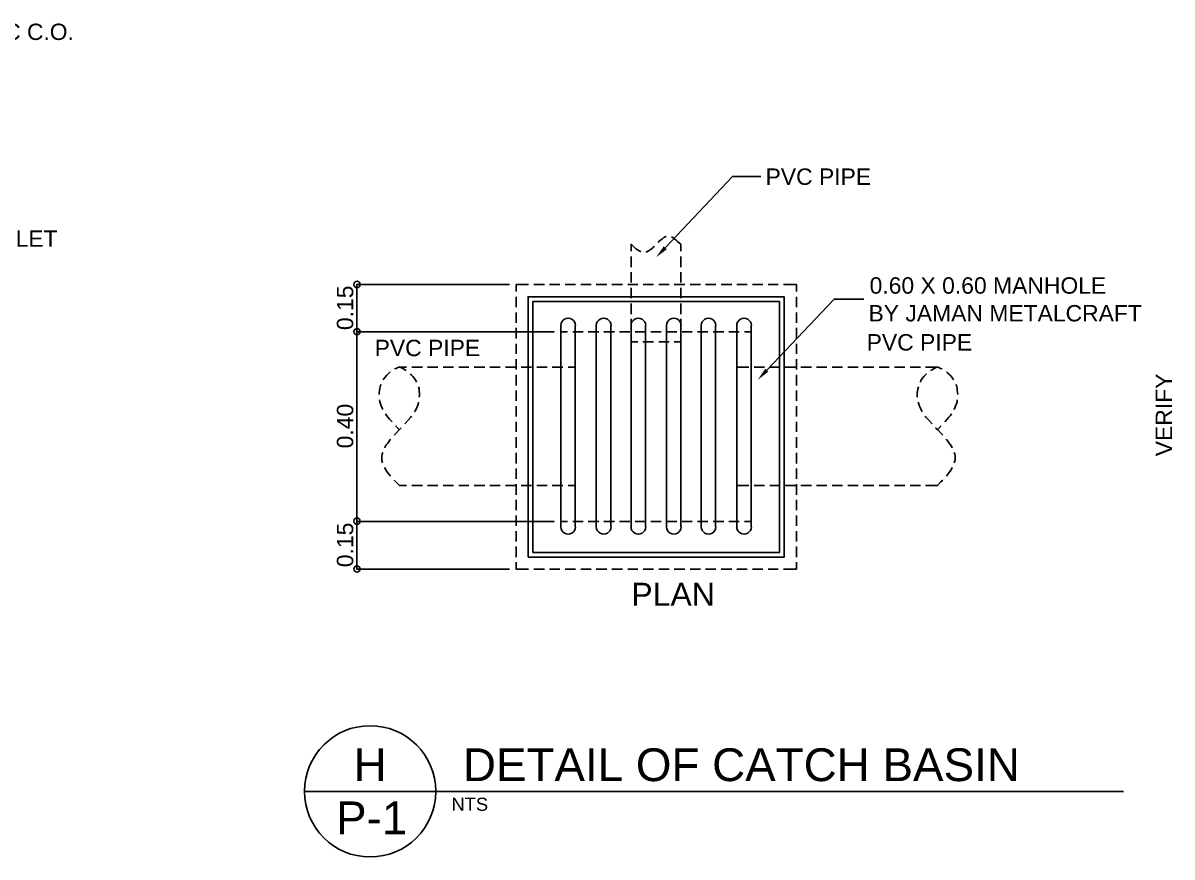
# Model space of a CAD drawing. Header units: millimetres. Extents: x 2391 to 3323, y 1596 to 2537.
# Drawn here: x 3121.8 to 3181.7, y 1643.3 to 1686.8 of the extents above; entities that cross this region are included whole.
import ezdxf

# ---------------------------------------------------------------- set-up
doc = ezdxf.new("R2010")
doc.units = ezdxf.units.MM
for name, color, linetype in [('LETTERS', 150, 'Continuous'), ('PIPES', 20, 'Continuous'), ('TEXT', 130, 'Continuous')]:
    doc.layers.add(name, color=color, linetype=linetype)
doc.styles.add('PDF Arial', font='arial.ttf')
doc.styles.add('PDF Swis721 BT', font='swiss.ttf')

msp = doc.modelspace()

# ---------------------------------------------------------------- linework, layer by layer
at = {"layer": 'LETTERS', "lineweight": 25}
for points in [[(3143.275, 1646.736), (3136.441, 1646.736)], [(3143.275, 1646.736), (3179.183, 1646.736)]]:
    msp.add_lwpolyline(points, dxfattribs=at)
msp.add_circle((3139.866, 1646.744), 3.424, dxfattribs=at)
at = {"layer": 'PIPES', "lineweight": 25}
for points in [[(3155.278, 1675.101), (3158.782, 1678.807), (3160.216, 1678.807), (3160.259, 1678.807)], [(3154.902, 1675.361), (3154.96, 1675.434), (3155.032, 1675.506), (3155.119, 1675.564), (3155.192, 1675.622), (3155.235, 1675.651), (3155.264, 1675.665), (3155.307, 1675.68), (3155.322, 1675.694)], [(3156.089, 1674.912), (3156.089, 1675.274), (3155.915, 1675.419), (3155.843, 1675.492), (3155.756, 1675.564), (3155.669, 1675.622), (3155.597, 1675.665)], [(3153.483, 1674.912), (3153.483, 1675.274), (3153.657, 1675.115), (3153.729, 1675.043), (3153.816, 1674.985), (3153.903, 1674.927), (3153.975, 1674.898), (3153.99, 1674.883)], [(3154.265, 1674.869), (3154.308, 1674.883), (3154.395, 1674.927), (3154.482, 1674.985), (3154.554, 1675.043), (3154.641, 1675.115), (3154.699, 1675.173)], [(3153.483, 1674.087), (3153.483, 1674.637)], [(3156.089, 1674.087), (3156.089, 1674.637)], [(3153.483, 1673.276), (3153.483, 1673.826)], [(3156.089, 1673.276), (3156.089, 1673.826)], [(3148.14, 1673.175), (3147.489, 1673.175), (3147.489, 1672.813)], [(3148.966, 1673.175), (3148.415, 1673.175)], [(3149.776, 1673.175), (3149.226, 1673.175)], [(3150.587, 1673.175), (3150.052, 1673.175)], [(3151.398, 1673.175), (3150.862, 1673.175)], [(3152.223, 1673.175), (3151.673, 1673.175)], [(3153.034, 1673.175), (3152.484, 1673.175)], [(3153.845, 1673.175), (3153.309, 1673.175)], [(3154.656, 1673.175), (3154.12, 1673.175)], [(3155.481, 1673.175), (3154.931, 1673.175)], [(3156.292, 1673.175), (3155.742, 1673.175)], [(3157.103, 1673.175), (3156.567, 1673.175)], [(3157.914, 1673.175), (3157.378, 1673.175)], [(3158.739, 1673.175), (3158.189, 1673.175)], [(3159.55, 1673.175), (3158.999, 1673.175)], [(3160.36, 1673.175), (3159.825, 1673.175)], [(3161.171, 1673.175), (3160.636, 1673.175)], [(3162.112, 1672.813), (3162.112, 1673.175), (3161.446, 1673.175)], [(3147.489, 1672.538), (3147.489, 1672.002)], [(3153.483, 1672.465), (3153.483, 1673.001)], [(3156.089, 1672.465), (3156.089, 1673.001)], [(3160.563, 1668.715), (3164.082, 1672.422), (3165.602, 1672.422), (3165.631, 1672.422)], [(3162.112, 1672.002), (3162.112, 1672.538)], [(3153.483, 1671.64), (3153.483, 1672.19)], [(3156.089, 1671.64), (3156.089, 1672.19)], [(3147.489, 1671.727), (3147.489, 1671.177)], [(3153.483, 1670.829), (3153.483, 1671.38)], [(3156.089, 1670.829), (3156.089, 1671.38)], [(3162.112, 1671.177), (3162.112, 1671.727)], [(3147.489, 1670.916), (3147.489, 1670.366)], [(3149.82, 1671.032), (3149.82, 1660.535)], [(3150.167, 1670.713), (3149.82, 1670.713), (3149.82, 1670.38)], [(3150.978, 1670.713), (3150.442, 1670.713)], [(3150.573, 1660.535), (3150.573, 1671.032)], [(3151.803, 1670.713), (3151.253, 1670.713)], [(3151.673, 1671.032), (3151.673, 1660.535)], [(3152.614, 1670.713), (3152.064, 1670.713)], [(3152.426, 1660.535), (3152.426, 1671.032)], [(3153.425, 1670.713), (3152.889, 1670.713)], [(3153.483, 1671.032), (3153.483, 1660.535)], [(3154.236, 1670.713), (3153.7, 1670.713)], [(3154.236, 1660.535), (3154.236, 1671.032)], [(3155.061, 1670.713), (3154.511, 1670.713)], [(3155.872, 1670.713), (3155.322, 1670.713)], [(3155.336, 1671.032), (3155.336, 1660.535)], [(3156.089, 1660.535), (3156.089, 1671.032)], [(3156.683, 1670.713), (3156.147, 1670.713)], [(3157.494, 1670.713), (3156.958, 1670.713)], [(3157.146, 1671.032), (3157.146, 1660.535)], [(3158.319, 1670.713), (3157.769, 1670.713)], [(3157.899, 1660.535), (3157.899, 1671.032)], [(3159.13, 1670.713), (3158.58, 1670.713)], [(3158.999, 1671.032), (3158.999, 1660.535)], [(3159.752, 1670.38), (3159.752, 1670.713), (3159.405, 1670.713)], [(3159.752, 1660.535), (3159.752, 1671.032)], [(3162.112, 1670.366), (3162.112, 1670.916)], [(3147.489, 1670.091), (3147.489, 1669.555)], [(3149.82, 1670.12), (3149.82, 1669.57)], [(3153.845, 1670.192), (3153.483, 1670.192), (3153.483, 1670.554)], [(3154.106, 1670.192), (3154.656, 1670.192)], [(3154.931, 1670.192), (3155.467, 1670.192)], [(3155.742, 1670.192), (3156.089, 1670.192), (3156.089, 1670.554)], [(3159.752, 1669.57), (3159.752, 1670.12)], [(3162.112, 1669.555), (3162.112, 1670.091)], [(3141.147, 1668.759), (3141.161, 1668.773), (3141.234, 1668.802), (3141.321, 1668.846), (3141.364, 1668.86), (3141.379, 1668.875), (3141.393, 1668.875)], [(3141.77, 1668.875), (3141.393, 1668.875), (3141.408, 1668.875), (3141.422, 1668.86), (3141.466, 1668.846), (3141.538, 1668.817), (3141.61, 1668.773), (3141.683, 1668.73), (3141.755, 1668.686)], [(3142.595, 1668.875), (3142.045, 1668.875)], [(3143.406, 1668.875), (3142.855, 1668.875)], [(3144.216, 1668.875), (3143.681, 1668.875)], [(3145.027, 1668.875), (3144.492, 1668.875)], [(3145.853, 1668.875), (3145.302, 1668.875)], [(3146.663, 1668.875), (3146.113, 1668.875)], [(3147.474, 1668.875), (3146.939, 1668.875)], [(3147.489, 1669.28), (3147.489, 1668.744)], [(3148.285, 1668.875), (3147.749, 1668.875)], [(3149.11, 1668.875), (3148.56, 1668.875)], [(3149.921, 1668.875), (3149.371, 1668.875)], [(3149.82, 1669.295), (3149.82, 1668.759)], [(3150.573, 1668.875), (3150.196, 1668.875)], [(3159.028, 1668.875), (3159.637, 1668.875)], [(3159.752, 1668.759), (3159.752, 1669.295)], [(3159.912, 1668.875), (3160.447, 1668.875)], [(3160.722, 1668.875), (3161.258, 1668.875)], [(3161.533, 1668.875), (3162.083, 1668.875)], [(3162.112, 1668.744), (3162.112, 1669.28)], [(3162.344, 1668.875), (3162.894, 1668.875)], [(3163.169, 1668.875), (3163.705, 1668.875)], [(3163.98, 1668.875), (3164.516, 1668.875)], [(3164.791, 1668.875), (3165.341, 1668.875)], [(3165.602, 1668.875), (3166.152, 1668.875)], [(3166.427, 1668.875), (3166.963, 1668.875)], [(3167.238, 1668.875), (3167.774, 1668.875)], [(3168.049, 1668.875), (3168.599, 1668.875)], [(3168.86, 1668.875), (3169.482, 1668.875), (3169.468, 1668.875), (3169.439, 1668.86), (3169.41, 1668.846), (3169.337, 1668.817), (3169.265, 1668.773), (3169.193, 1668.73), (3169.12, 1668.686)], [(3169.728, 1668.759), (3169.699, 1668.773), (3169.627, 1668.802), (3169.555, 1668.846), (3169.511, 1668.86), (3169.497, 1668.875), (3169.482, 1668.875)], [(3140.553, 1668.209), (3140.568, 1668.238), (3140.655, 1668.353), (3140.742, 1668.455), (3140.843, 1668.556), (3140.901, 1668.6), (3140.915, 1668.614)], [(3142.291, 1668.093), (3142.247, 1668.18), (3142.189, 1668.281), (3142.103, 1668.382), (3142.016, 1668.469), (3141.972, 1668.527)], [(3147.489, 1668.469), (3147.489, 1667.919)], [(3149.82, 1668.484), (3149.82, 1667.948)], [(3159.752, 1667.948), (3159.752, 1668.484)], [(3162.112, 1667.919), (3162.112, 1668.469)], [(3168.585, 1668.093), (3168.613, 1668.18), (3168.686, 1668.281), (3168.758, 1668.382), (3168.86, 1668.469), (3168.903, 1668.527)], [(3170.307, 1668.209), (3170.293, 1668.238), (3170.221, 1668.353), (3170.134, 1668.455), (3170.018, 1668.556), (3169.96, 1668.6), (3169.946, 1668.614)], [(3140.336, 1667.441), (3140.336, 1667.543), (3140.351, 1667.658), (3140.38, 1667.774), (3140.409, 1667.905), (3140.438, 1667.962)], [(3142.436, 1667.296), (3142.45, 1667.383), (3142.45, 1667.499), (3142.436, 1667.615), (3142.421, 1667.731), (3142.392, 1667.847)], [(3147.489, 1667.658), (3147.489, 1667.108)], [(3149.82, 1667.673), (3149.82, 1667.123)], [(3159.752, 1667.123), (3159.752, 1667.673)], [(3162.112, 1667.108), (3162.112, 1667.658)], [(3168.425, 1667.296), (3168.425, 1667.383), (3168.425, 1667.499), (3168.44, 1667.615), (3168.454, 1667.731), (3168.483, 1667.847)], [(3170.539, 1667.441), (3170.525, 1667.543), (3170.51, 1667.658), (3170.496, 1667.774), (3170.467, 1667.905), (3170.438, 1667.962)], [(3140.539, 1666.659), (3140.495, 1666.732), (3140.452, 1666.848), (3140.409, 1666.949), (3140.38, 1667.065), (3140.365, 1667.166)], [(3142.189, 1666.544), (3142.247, 1666.645), (3142.291, 1666.732), (3142.334, 1666.833), (3142.378, 1666.934), (3142.392, 1667.036)], [(3168.686, 1666.544), (3168.628, 1666.645), (3168.585, 1666.732), (3168.541, 1666.833), (3168.498, 1666.934), (3168.469, 1667.036)], [(3170.336, 1666.659), (3170.38, 1666.732), (3170.423, 1666.848), (3170.467, 1666.949), (3170.496, 1667.065), (3170.51, 1667.166)], [(3141.017, 1666.008), (3140.872, 1666.153), (3140.799, 1666.254), (3140.727, 1666.341), (3140.669, 1666.428)], [(3147.489, 1666.833), (3147.489, 1666.297)], [(3149.82, 1666.862), (3149.82, 1666.312)], [(3159.752, 1666.312), (3159.752, 1666.862)], [(3162.112, 1666.297), (3162.112, 1666.833)], [(3169.859, 1666.008), (3169.989, 1666.153), (3170.076, 1666.254), (3170.148, 1666.341), (3170.206, 1666.428)], [(3141.683, 1665.906), (3141.697, 1665.921), (3141.856, 1666.095), (3142.001, 1666.268), (3142.03, 1666.312)], [(3147.489, 1666.022), (3147.489, 1665.487)], [(3149.82, 1666.037), (3149.82, 1665.501)], [(3159.752, 1665.501), (3159.752, 1666.037)], [(3162.112, 1665.487), (3162.112, 1666.022)], [(3169.193, 1665.906), (3169.178, 1665.921), (3169.019, 1666.095), (3168.874, 1666.268), (3168.831, 1666.312)], [(3141.118, 1665.313), (3141.19, 1665.385), (3141.364, 1665.573), (3141.494, 1665.704)], [(3141.393, 1665.602), (3141.205, 1665.791), (3141.205, 1665.805)], [(3149.82, 1665.226), (3149.82, 1664.69)], [(3159.752, 1664.69), (3159.752, 1665.226)], [(3169.757, 1665.313), (3169.685, 1665.385), (3169.511, 1665.573), (3169.381, 1665.704)], [(3169.482, 1665.602), (3169.656, 1665.791), (3169.67, 1665.805)], [(3140.626, 1664.661), (3140.655, 1664.719), (3140.713, 1664.821), (3140.785, 1664.907), (3140.857, 1665.009), (3140.93, 1665.11)], [(3147.489, 1665.212), (3147.489, 1664.661)], [(3162.112, 1664.661), (3162.112, 1665.212)], [(3170.25, 1664.661), (3170.221, 1664.719), (3170.148, 1664.821), (3170.09, 1664.907), (3170.018, 1665.009), (3169.931, 1665.11)], [(3140.51, 1663.879), (3140.495, 1663.937), (3140.481, 1664.024), (3140.481, 1664.126), (3140.481, 1664.227), (3140.495, 1664.328), (3140.524, 1664.415)], [(3147.489, 1664.401), (3147.489, 1663.85)], [(3149.82, 1664.415), (3149.82, 1663.865)], [(3159.752, 1663.865), (3159.752, 1664.415)], [(3162.112, 1663.85), (3162.112, 1664.401)], [(3170.351, 1663.879), (3170.365, 1663.937), (3170.394, 1664.024), (3170.394, 1664.126), (3170.394, 1664.227), (3170.38, 1664.328), (3170.351, 1664.415)], [(3140.93, 1663.184), (3140.872, 1663.257), (3140.799, 1663.358), (3140.727, 1663.445), (3140.669, 1663.546), (3140.626, 1663.633)], [(3147.489, 1663.575), (3147.489, 1663.04)], [(3149.82, 1663.604), (3149.82, 1663.054)], [(3159.752, 1663.054), (3159.752, 1663.604)], [(3162.112, 1663.04), (3162.112, 1663.575)], [(3169.946, 1663.184), (3170.003, 1663.257), (3170.076, 1663.358), (3170.134, 1663.445), (3170.206, 1663.546), (3170.25, 1663.633)], [(3141.77, 1662.692), (3141.393, 1662.692), (3141.205, 1662.88), (3141.118, 1662.982)], [(3168.86, 1662.692), (3169.482, 1662.692), (3169.656, 1662.88), (3169.757, 1662.982)], [(3142.595, 1662.692), (3142.045, 1662.692)], [(3143.406, 1662.692), (3142.855, 1662.692)], [(3144.216, 1662.692), (3143.681, 1662.692)], [(3145.027, 1662.692), (3144.492, 1662.692)], [(3145.853, 1662.692), (3145.302, 1662.692)], [(3146.663, 1662.692), (3146.113, 1662.692)], [(3147.474, 1662.692), (3146.939, 1662.692)], [(3147.489, 1662.765), (3147.489, 1662.214)], [(3148.285, 1662.692), (3147.749, 1662.692)], [(3149.11, 1662.692), (3148.56, 1662.692)], [(3149.921, 1662.692), (3149.371, 1662.692)], [(3149.82, 1662.779), (3149.82, 1662.243)], [(3150.573, 1662.692), (3150.196, 1662.692)], [(3159.028, 1662.692), (3159.637, 1662.692)], [(3159.752, 1662.243), (3159.752, 1662.779)], [(3159.912, 1662.692), (3160.447, 1662.692)], [(3160.722, 1662.692), (3161.258, 1662.692)], [(3161.533, 1662.692), (3162.083, 1662.692)], [(3162.112, 1662.214), (3162.112, 1662.765)], [(3162.344, 1662.692), (3162.894, 1662.692)], [(3163.169, 1662.692), (3163.705, 1662.692)], [(3163.98, 1662.692), (3164.516, 1662.692)], [(3164.791, 1662.692), (3165.341, 1662.692)], [(3165.602, 1662.692), (3166.152, 1662.692)], [(3166.427, 1662.692), (3166.963, 1662.692)], [(3167.238, 1662.692), (3167.774, 1662.692)], [(3168.049, 1662.692), (3168.599, 1662.692)], [(3147.489, 1661.954), (3147.489, 1661.404)], [(3149.82, 1661.968), (3149.82, 1661.433)], [(3159.752, 1661.433), (3159.752, 1661.968)], [(3162.112, 1661.404), (3162.112, 1661.954)], [(3147.489, 1661.128), (3147.489, 1660.593)], [(3149.82, 1661.157), (3149.82, 1660.824), (3150.167, 1660.824)], [(3159.405, 1660.824), (3159.752, 1660.824), (3159.752, 1661.157)], [(3162.112, 1660.593), (3162.112, 1661.128)], [(3150.442, 1660.824), (3150.978, 1660.824)], [(3151.253, 1660.824), (3151.803, 1660.824)], [(3152.064, 1660.824), (3152.614, 1660.824)], [(3152.889, 1660.824), (3153.425, 1660.824)], [(3153.7, 1660.824), (3154.236, 1660.824)], [(3154.511, 1660.824), (3155.061, 1660.824)], [(3155.322, 1660.824), (3155.872, 1660.824)], [(3156.147, 1660.824), (3156.683, 1660.824)], [(3156.958, 1660.824), (3157.494, 1660.824)], [(3157.769, 1660.824), (3158.319, 1660.824)], [(3158.58, 1660.824), (3159.13, 1660.824)], [(3147.489, 1660.318), (3147.489, 1659.782)], [(3162.112, 1659.782), (3162.112, 1660.318)], [(3147.489, 1659.507), (3147.489, 1658.957)], [(3162.112, 1658.957), (3162.112, 1659.507)], [(3147.489, 1658.696), (3147.489, 1658.334), (3148.14, 1658.334)], [(3161.446, 1658.334), (3162.112, 1658.334), (3162.112, 1658.696)], [(3148.415, 1658.334), (3148.966, 1658.334)], [(3149.226, 1658.334), (3149.776, 1658.334)], [(3150.052, 1658.334), (3150.587, 1658.334)], [(3150.862, 1658.334), (3151.398, 1658.334)], [(3151.673, 1658.334), (3152.223, 1658.334)], [(3152.484, 1658.334), (3153.034, 1658.334)], [(3153.309, 1658.334), (3153.845, 1658.334)], [(3154.12, 1658.334), (3154.656, 1658.334)], [(3154.931, 1658.334), (3155.481, 1658.334)], [(3155.742, 1658.334), (3156.292, 1658.334)], [(3156.567, 1658.334), (3157.103, 1658.334)], [(3157.378, 1658.334), (3157.914, 1658.334)], [(3158.189, 1658.334), (3158.739, 1658.334)], [(3158.999, 1658.334), (3159.55, 1658.334)], [(3159.825, 1658.334), (3160.36, 1658.334)], [(3160.636, 1658.334), (3161.171, 1658.334)]]:
    msp.add_lwpolyline(points, dxfattribs=at)
for points in [[(3148.111, 1658.957), (3161.475, 1658.957), (3161.475, 1672.538), (3148.111, 1672.538)], [(3148.357, 1659.203), (3161.229, 1659.203), (3161.229, 1672.292), (3148.357, 1672.292)]]:
    msp.add_lwpolyline(points, close=True, dxfattribs=at)
for centre in [(3139.185, 1673.182), (3139.185, 1670.721), (3139.185, 1670.721)]:
    msp.add_circle(centre, 0.167, dxfattribs=at)
for centre, start, end in [((3150.204, 1671.039), 359.99979, 180.00021), ((3152.057, 1671.039), 359.99979, 180.00021), ((3153.867, 1671.039), 359.99979, 180.00021), ((3155.72, 1671.039), 359.99979, 180.00021), ((3157.53, 1671.039), 359.99979, 180.00021), ((3159.383, 1671.039), 359.99979, 180.00021), ((3150.204, 1660.542), 179.99979, 0.00021), ((3152.057, 1660.542), 179.99979, 0.00021), ((3153.867, 1660.542), 179.99979, 0.00021), ((3155.72, 1660.542), 179.99979, 0.00021), ((3157.53, 1660.542), 179.99979, 0.00021), ((3159.383, 1660.542), 179.99979, 0.00021)]:
    msp.add_arc(centre, 0.384, start, end, dxfattribs=at)
at = {"layer": 'PIPES', "transparency": 33554559}
for points in [[(3155.351, 1675.014), (3154.801, 1674.608), (3155.192, 1675.173)], [(3160.65, 1668.629), (3160.1, 1668.209), (3160.491, 1668.788)]]:
    msp.add_solid(points, dxfattribs=at)
at = {"layer": 'TEXT', "lineweight": 25}
for points in [[(3147.141, 1673.175), (3139.163, 1673.175)], [(3139.178, 1673.175), (3139.178, 1672.827)], [(3139.178, 1671.047), (3139.178, 1672.827)], [(3139.178, 1671.047), (3139.178, 1670.713), (3139.178, 1670.366)], [(3139.178, 1661.172), (3139.178, 1670.366)], [(3139.178, 1661.172), (3139.178, 1660.824), (3139.178, 1660.491)], [(3139.178, 1658.667), (3139.178, 1660.491)], [(3139.178, 1658.334), (3139.178, 1658.667)], [(3147.141, 1658.334), (3139.163, 1658.334)]]:
    msp.add_lwpolyline(points, dxfattribs=at)
for points in [[(3139.163, 1670.713), (3149.472, 1670.713)], [(3139.163, 1660.824), (3149.472, 1660.824)]]:
    msp.add_lwpolyline(points, close=True, dxfattribs=at)
for centre in [(3139.185, 1660.832), (3139.185, 1660.832), (3139.185, 1658.341)]:
    msp.add_circle(centre, 0.167, dxfattribs=at)

# ---------------------------------------------------------------- texts
at = {"layer": 'TEXT', "attachment_point": 7}
for s, insert, char_height, style in [('100mmØ PVC C.O.', (3113.969, 1685.901), 0.85099, 'PDF Arial'), ('PVC PIPE', (3160.505, 1678.364), 0.855, 'PDF Swis721 BT'), ('100 mmØ INLET', (3114.635, 1675.114), 0.85099, 'PDF Arial'), ('0.60 X 0.60 MANHOLE', (3165.935, 1672.688), 0.85498, 'PDF Swis721 BT'), ('BY JAMAN METALCRAFT', (3165.877, 1671.24), 0.85498, 'PDF Swis721 BT'), ('PVC PIPE', (3140.104, 1669.43), 0.855, 'PDF Swis721 BT'), ('PVC PIPE', (3165.78, 1669.724), 0.855, 'PDF Swis721 BT'), ('PLAN', (3153.497, 1656.423), 1.1973, 'PDF Swis721 BT'), ('H      DETAIL OF CATCH BASIN', (3139.004, 1647.253), 1.70996, 'PDF Swis721 BT'), ('P-1', (3138.092, 1644.507), 1.71, 'PDF Swis721 BT'), ('NTS', (3144.115, 1645.719), 0.684, 'PDF Swis721 BT')]:
    msp.add_mtext(s, dxfattribs=dict(at, insert=insert, char_height=char_height, style=style))
at = {"layer": 'TEXT', "char_height": 0.855, "attachment_point": 7, "rotation": 90, "style": 'PDF Swis721 BT'}
for s, insert in [('0.15', (3138.999, 1670.8)), ('VERIFY', (3181.717, 1664.22)), ('0.40', (3138.999, 1664.632)), ('0.15', (3138.999, 1658.435))]:
    msp.add_mtext(s, dxfattribs=dict(at, insert=insert))

doc.saveas('drawing.dxf')
